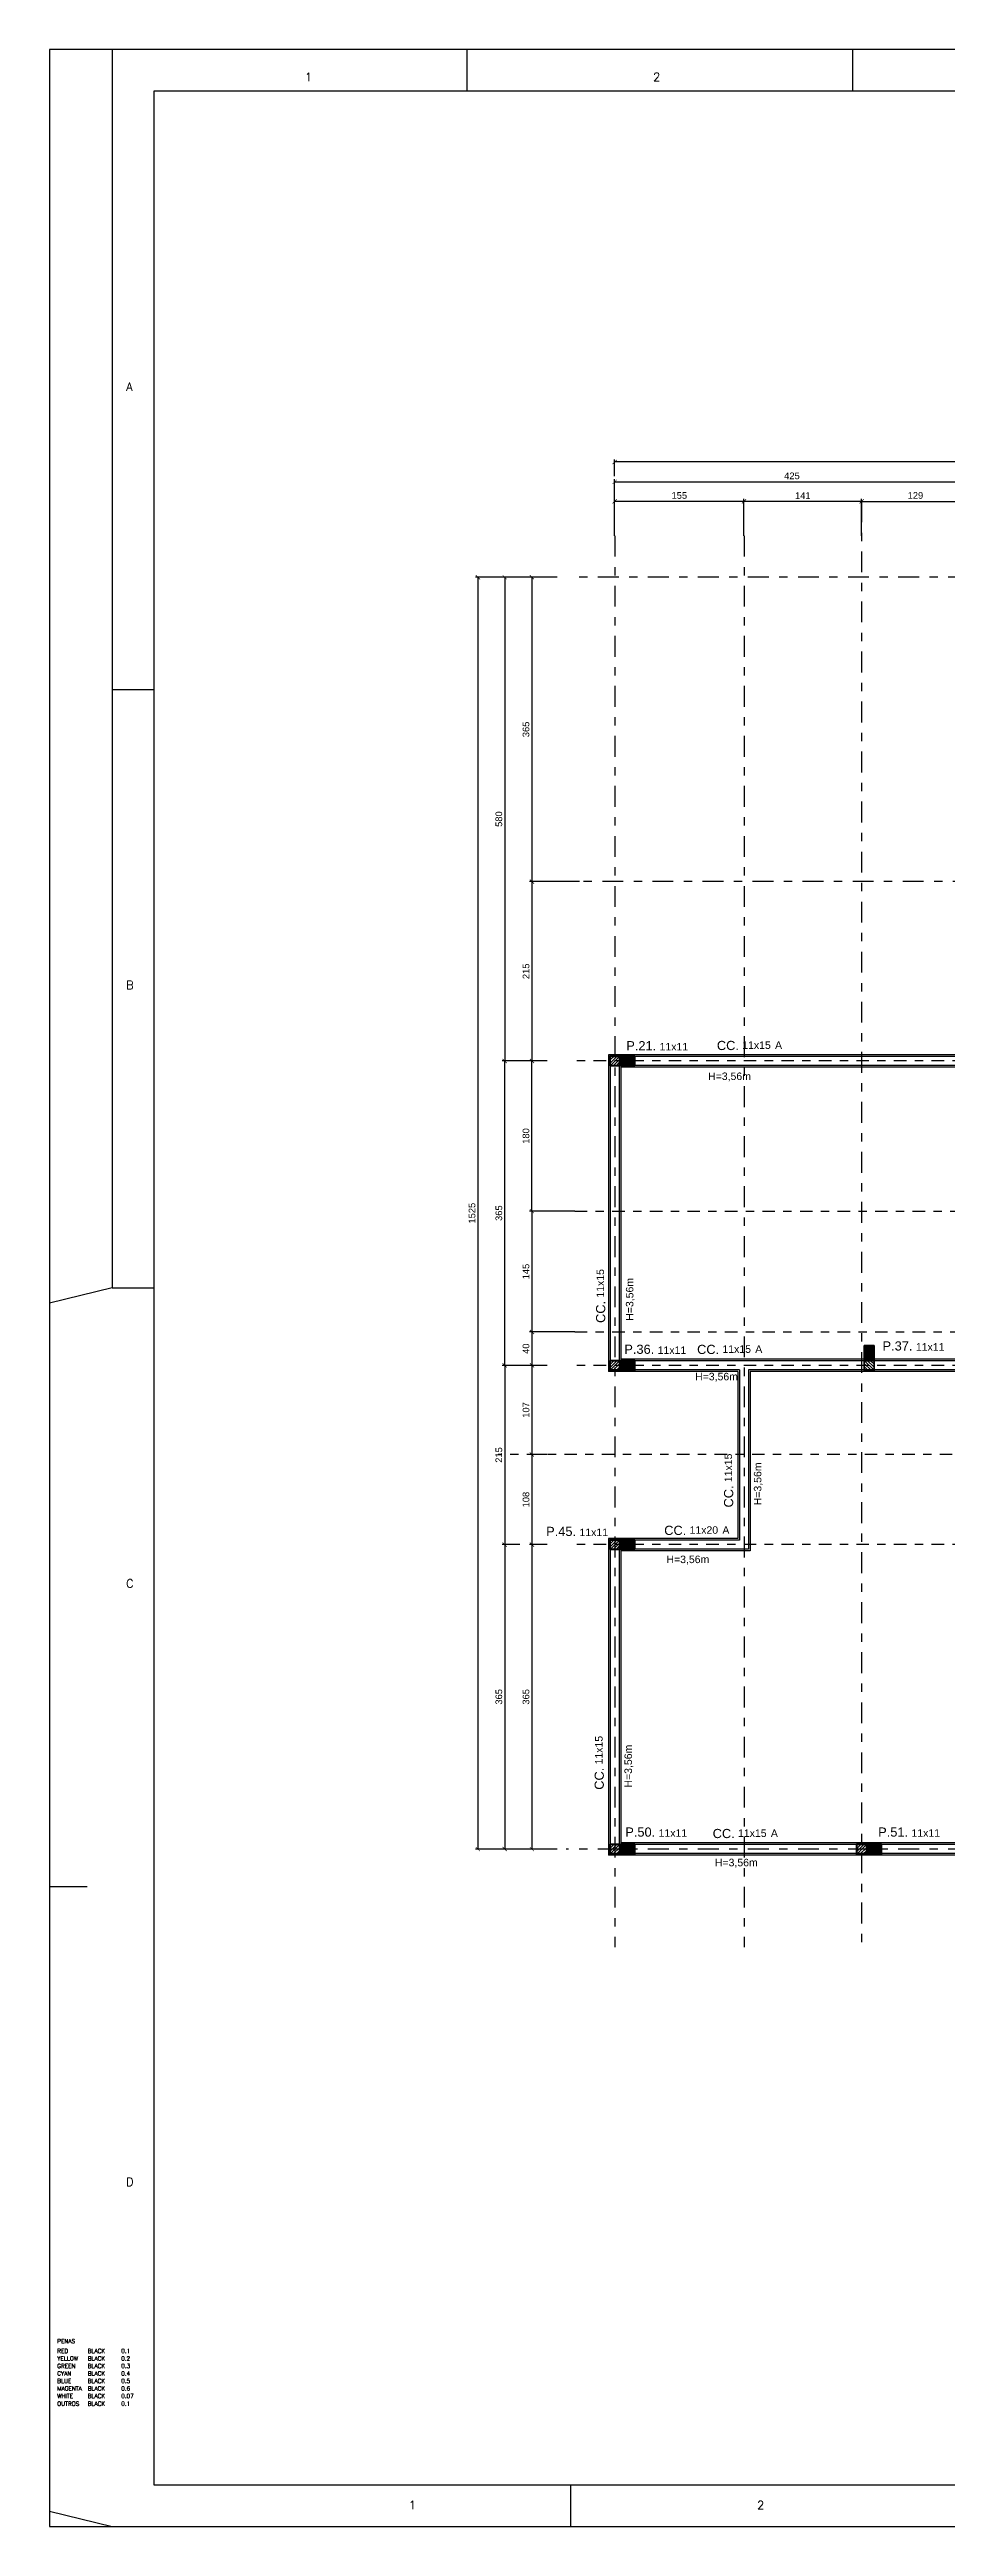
# Model space of a CAD drawing. Header units: millimetres. Extents: x 3659 to 4048, y 1324 to 1399.
# Drawn here: x 3822.62 to 3833.37, y 1360.95 to 1390.65 of the extents above; entities that cross this region are included whole.
import ezdxf
from ezdxf.enums import TextEntityAlignment as Align

# ---------------------------------------------------------------- set-up
doc = ezdxf.new("R2010")
doc.units = ezdxf.units.MM
doc.linetypes.add('CENTER', pattern=[2, 1.25, -0.25, 0.25, -0.25])
doc.linetypes.add('DASHDOT', pattern=[1, 0.5, -0.25, 0, -0.25])
for name, color, linetype in [('eixo', 1, 'CENTER'), ('Forma', 2, 'Continuous'), ('Hachura', 1, 'Continuous'), ('MATRIZ', 8, 'Continuous'), ('Moldura', 2, 'Continuous'), ('PILAR', 5, 'Continuous'), ('Textos', 7, 'Continuous')]:
    doc.layers.add(name, color=color, linetype=linetype)
doc.styles.add('maloca 1', font='romans.shx')
doc.styles.add('ROMANS', font='arial.ttf')
doc.dimstyles.new('ESC-50JR', dxfattribs={"dimtxt": 0.1, "dimasz": 0.05, "dimexe": 0.03, "dimexo": 0, "dimgap": 0.03, "dimtad": 1, "dimlfac": 100, "dimdsep": 46, "dimtxsty": 'ROMANS', "dimblk1": 'DOTSMALL', "dimblk2": 'DOTSMALL', "dimsah": 1, "dimcen": 0.09, "dimclrd": 1, "dimclre": 1, "dimclrt": 2, "dimadec": 0, "dimazin": 0, "dimtfac": 1, "dimtdec": 4, "dimtmove": 0, "dimatfit": 3, "dimldrblk": 'DOTSMALL', "dimfxl": 0, "dimtolj": 1, "dimtzin": 0, "dimarcsym": 0})

# ---------------------------------------------------------------- blocks, each defined once
blk = doc.blocks.new('_ArchTick')
at = {"color": 0, "linetype": 'ByBlock', "const_width": 0.15}
blk.add_lwpolyline([(-0.5, -0.5), (0.5, 0.5)], dxfattribs=at)
blk = doc.blocks.new('*D192')
at = {"color": 1, "lineweight": -2, "transparency": 16777216}
for p, q in [((3829.395, 1384.818), (3829.395, 1385.26)), ((3830.945, 1385.23), (3829.395, 1385.23)), ((3830.945, 1384.818), (3830.945, 1385.26))]:
    blk.add_line(p, q, dxfattribs=at)
at = {"layer": 'DEFPOINTS', "color": 0, "transparency": 16777216}
for p in [(3829.395, 1385.23), (3829.395, 1384.818), (3830.945, 1384.818)]:
    blk.add_point(p, dxfattribs=at)
at = {"color": 1, "lineweight": -2, "transparency": 16777216, "xscale": 0.05, "yscale": 0.05, "zscale": 0.05, "rotation": 180}
blk.add_blockref('_ArchTick', (3829.395, 1385.23), dxfattribs=at)
at = {"color": 1, "lineweight": -2, "transparency": 16777216, "xscale": 0.05, "yscale": 0.05, "zscale": 0.05}
blk.add_blockref('_ArchTick', (3830.945, 1385.23), dxfattribs=at)
at = {"color": 2, "transparency": 16777216, "insert": (3830.17, 1385.301), "char_height": 0.08, "attachment_point": 5, "style": 'ROMANS'}
blk.add_mtext('\\A1;155', dxfattribs=at)
blk = doc.blocks.new('_DOTSMALL')
at = {"color": 0, "linetype": 'ByBlock', "const_width": 0.5}
blk.add_lwpolyline([(-0.0625, 0, 1), (0.0625, 0, 1)], format="xyb", close=True, dxfattribs=at)
blk = doc.blocks.new('*D193')
at = {"color": 1, "lineweight": -2, "transparency": 16777216}
for p, q in [((3830.945, 1384.818), (3830.945, 1385.26)), ((3832.355, 1385.23), (3830.945, 1385.23)), ((3832.355, 1384.818), (3832.355, 1385.26))]:
    blk.add_line(p, q, dxfattribs=at)
at = {"layer": 'DEFPOINTS', "color": 0, "transparency": 16777216}
for p in [(3830.945, 1385.23), (3830.945, 1384.818), (3832.355, 1384.818)]:
    blk.add_point(p, dxfattribs=at)
at = {"color": 1, "lineweight": -2, "transparency": 16777216, "xscale": 0.05, "yscale": 0.05, "zscale": 0.05, "rotation": 180}
blk.add_blockref('_ArchTick', (3830.945, 1385.23), dxfattribs=at)
at = {"color": 1, "lineweight": -2, "transparency": 16777216, "xscale": 0.05, "yscale": 0.05, "zscale": 0.05}
blk.add_blockref('_ArchTick', (3832.355, 1385.23), dxfattribs=at)
at = {"color": 2, "transparency": 16777216, "insert": (3831.65, 1385.3), "char_height": 0.08, "attachment_point": 5, "style": 'ROMANS'}
blk.add_mtext('\\A1;141', dxfattribs=at)
blk = doc.blocks.new('*D206')
at = {"color": 1, "lineweight": -2, "transparency": 16777216}
for p, q in [((3828.585, 1378.521), (3828.373, 1378.521)), ((3828.403, 1376.721), (3828.403, 1378.521)), ((3828.917, 1376.721), (3828.373, 1376.721))]:
    blk.add_line(p, q, dxfattribs=at)
at = {"layer": 'DEFPOINTS', "color": 0, "transparency": 16777216}
for p in [(3828.403, 1378.521), (3828.585, 1378.521), (3828.917, 1376.721)]:
    blk.add_point(p, dxfattribs=at)
at = {"color": 1, "lineweight": -2, "transparency": 16777216, "xscale": 0.05, "yscale": 0.05, "zscale": 0.05}
for p, rotation in [((3828.403, 1378.521), 90), ((3828.403, 1376.721), 270)]:
    blk.add_blockref('_ArchTick', p, dxfattribs=dict(at, rotation=rotation))
at = {"color": 2, "transparency": 16777216, "insert": (3828.332, 1377.621), "char_height": 0.08, "attachment_point": 5, "rotation": 90, "style": 'ROMANS'}
blk.add_mtext('\\A1;180', dxfattribs=at)
blk = doc.blocks.new('*D207')
at = {"color": 1, "lineweight": -2, "transparency": 16777216}
for p, q in [((3828.917, 1375.271), (3828.373, 1375.271)), ((3828.403, 1375.271), (3828.403, 1374.871)), ((3828.585, 1374.871), (3828.373, 1374.871))]:
    blk.add_line(p, q, dxfattribs=at)
at = {"layer": 'DEFPOINTS', "color": 0, "transparency": 16777216}
for p in [(3828.917, 1375.271), (3828.403, 1374.871), (3828.585, 1374.871)]:
    blk.add_point(p, dxfattribs=at)
at = {"color": 1, "lineweight": -2, "transparency": 16777216, "xscale": 0.05, "yscale": 0.05, "zscale": 0.05}
for p, rotation in [((3828.403, 1375.271), 90), ((3828.403, 1374.871), 270)]:
    blk.add_blockref('_ArchTick', p, dxfattribs=dict(at, rotation=rotation))
at = {"color": 2, "transparency": 16777216, "insert": (3828.332, 1375.071), "char_height": 0.08, "attachment_point": 5, "rotation": 90, "style": 'ROMANS'}
blk.add_mtext('\\A1;40', dxfattribs=at)
blk = doc.blocks.new('*D208')
at = {"color": 1, "lineweight": -2, "transparency": 16777216}
for p, q in [((3828.585, 1372.721), (3828.373, 1372.721)), ((3828.403, 1372.721), (3828.403, 1369.071)), ((3828.705, 1369.071), (3828.373, 1369.071))]:
    blk.add_line(p, q, dxfattribs=at)
at = {"layer": 'DEFPOINTS', "color": 0, "transparency": 16777216}
for p in [(3828.585, 1372.721), (3828.403, 1369.071), (3828.705, 1369.071)]:
    blk.add_point(p, dxfattribs=at)
at = {"color": 1, "lineweight": -2, "transparency": 16777216, "xscale": 0.05, "yscale": 0.05, "zscale": 0.05}
for p, rotation in [((3828.403, 1372.721), 90), ((3828.403, 1369.071), 270)]:
    blk.add_blockref('_ArchTick', p, dxfattribs=dict(at, rotation=rotation))
at = {"color": 2, "transparency": 16777216, "insert": (3828.332, 1370.896), "char_height": 0.08, "attachment_point": 5, "rotation": 90, "style": 'ROMANS'}
blk.add_mtext('\\A1;365', dxfattribs=at)
blk = doc.blocks.new('*D209')
at = {"color": 1, "lineweight": -2, "transparency": 16777216}
for p, q in [((3828.705, 1384.321), (3828.373, 1384.321)), ((3828.403, 1384.321), (3828.403, 1380.671)), ((3828.585, 1380.671), (3828.373, 1380.671))]:
    blk.add_line(p, q, dxfattribs=at)
at = {"layer": 'DEFPOINTS', "color": 0, "transparency": 16777216}
for p in [(3828.705, 1384.321), (3828.403, 1380.671), (3828.585, 1380.671)]:
    blk.add_point(p, dxfattribs=at)
at = {"color": 1, "lineweight": -2, "transparency": 16777216, "xscale": 0.05, "yscale": 0.05, "zscale": 0.05}
for p, rotation in [((3828.403, 1384.321), 90), ((3828.403, 1380.671), 270)]:
    blk.add_blockref('_ArchTick', p, dxfattribs=dict(at, rotation=rotation))
at = {"color": 2, "transparency": 16777216, "insert": (3828.332, 1382.496), "char_height": 0.08, "attachment_point": 5, "rotation": 90, "style": 'ROMANS'}
blk.add_mtext('\\A1;365', dxfattribs=at)
blk = doc.blocks.new('*D210')
at = {"color": 1, "lineweight": -2, "transparency": 16777216}
for p, q in [((3828.585, 1373.801), (3828.373, 1373.801)), ((3828.403, 1373.801), (3828.403, 1372.721)), ((3828.585, 1372.721), (3828.373, 1372.721))]:
    blk.add_line(p, q, dxfattribs=at)
at = {"layer": 'DEFPOINTS', "color": 0, "transparency": 16777216}
for p in [(3828.585, 1373.801), (3828.403, 1372.721), (3828.585, 1372.721)]:
    blk.add_point(p, dxfattribs=at)
at = {"color": 1, "lineweight": -2, "transparency": 16777216, "xscale": 0.05, "yscale": 0.05, "zscale": 0.05}
for p, rotation in [((3828.403, 1373.801), 90), ((3828.403, 1372.721), 270)]:
    blk.add_blockref('_ArchTick', p, dxfattribs=dict(at, rotation=rotation))
at = {"color": 2, "transparency": 16777216, "insert": (3828.332, 1373.261), "char_height": 0.08, "attachment_point": 5, "rotation": 90, "style": 'ROMANS'}
blk.add_mtext('\\A1;108', dxfattribs=at)
blk = doc.blocks.new('*D211')
at = {"color": 1, "lineweight": -2, "transparency": 16777216}
for p, q in [((3828.373, 1384.321), (3828.047, 1384.321)), ((3828.077, 1384.321), (3828.077, 1378.521)), ((3828.373, 1378.521), (3828.047, 1378.521))]:
    blk.add_line(p, q, dxfattribs=at)
at = {"layer": 'DEFPOINTS', "color": 0, "transparency": 16777216}
for p in [(3828.373, 1384.321), (3828.077, 1378.521), (3828.373, 1378.521)]:
    blk.add_point(p, dxfattribs=at)
at = {"color": 1, "lineweight": -2, "transparency": 16777216, "xscale": 0.05, "yscale": 0.05, "zscale": 0.05}
for p, rotation in [((3828.077, 1384.321), 90), ((3828.077, 1378.521), 270)]:
    blk.add_blockref('_ArchTick', p, dxfattribs=dict(at, rotation=rotation))
at = {"color": 2, "transparency": 16777216, "insert": (3828.007, 1381.421), "char_height": 0.08, "attachment_point": 5, "rotation": 90, "style": 'ROMANS'}
blk.add_mtext('\\A1;580', dxfattribs=at)
blk = doc.blocks.new('*D222')
at = {"color": 1, "lineweight": -2, "transparency": 16777216}
for p, q in [((3832.355, 1384.818), (3832.355, 1385.26)), ((3832.355, 1385.23), (3833.645, 1385.23)), ((3833.645, 1385.057), (3833.645, 1385.26))]:
    blk.add_line(p, q, dxfattribs=at)
at = {"layer": 'DEFPOINTS', "color": 0, "transparency": 16777216}
for p in [(3833.645, 1385.23), (3833.645, 1385.057), (3832.355, 1384.818)]:
    blk.add_point(p, dxfattribs=at)
at = {"color": 1, "lineweight": -2, "transparency": 16777216, "xscale": 0.05, "yscale": 0.05, "zscale": 0.05, "rotation": 180}
blk.add_blockref('_ArchTick', (3832.355, 1385.23), dxfattribs=at)
at = {"color": 1, "lineweight": -2, "transparency": 16777216, "xscale": 0.05, "yscale": 0.05, "zscale": 0.05}
blk.add_blockref('_ArchTick', (3833.645, 1385.23), dxfattribs=at)
at = {"color": 2, "transparency": 16777216, "insert": (3833, 1385.301), "char_height": 0.08, "attachment_point": 5, "style": 'ROMANS'}
blk.add_mtext('\\A1;129', dxfattribs=at)
blk = doc.blocks.new('*D224')
at = {"color": 1, "lineweight": -2, "transparency": 16777216}
for p, q in [((3829.395, 1385.531), (3829.395, 1385.734)), ((3874.045, 1385.704), (3829.395, 1385.704)), ((3874.045, 1385.531), (3874.045, 1385.734))]:
    blk.add_line(p, q, dxfattribs=at)
at = {"layer": 'DEFPOINTS', "color": 0, "transparency": 16777216}
for p in [(3829.395, 1385.704), (3829.395, 1385.531), (3874.045, 1385.531)]:
    blk.add_point(p, dxfattribs=at)
at = {"color": 1, "lineweight": -2, "transparency": 16777216, "xscale": 0.05, "yscale": 0.05, "zscale": 0.05, "rotation": 180}
blk.add_blockref('_ArchTick', (3829.395, 1385.704), dxfattribs=at)
at = {"color": 1, "lineweight": -2, "transparency": 16777216, "xscale": 0.05, "yscale": 0.05, "zscale": 0.05}
blk.add_blockref('_ArchTick', (3874.045, 1385.704), dxfattribs=at)
at = {"color": 2, "transparency": 16777216, "insert": (3851.72, 1385.775), "char_height": 0.08, "attachment_point": 5, "style": 'ROMANS'}
blk.add_mtext('\\A1;4465', dxfattribs=at)
blk = doc.blocks.new('*D235')
at = {"color": 1, "lineweight": -2, "transparency": 16777216}
for p, q in [((3829.395, 1385.039), (3829.395, 1385.495)), ((3829.395, 1385.465), (3833.645, 1385.465)), ((3833.645, 1385.292), (3833.645, 1385.495))]:
    blk.add_line(p, q, dxfattribs=at)
at = {"layer": 'DEFPOINTS', "color": 0, "transparency": 16777216}
for p in [(3833.645, 1385.465), (3833.645, 1385.292), (3829.395, 1385.039)]:
    blk.add_point(p, dxfattribs=at)
at = {"color": 1, "lineweight": -2, "transparency": 16777216, "xscale": 0.05, "yscale": 0.05, "zscale": 0.05, "rotation": 180}
blk.add_blockref('_ArchTick', (3829.395, 1385.465), dxfattribs=at)
at = {"color": 1, "lineweight": -2, "transparency": 16777216, "xscale": 0.05, "yscale": 0.05, "zscale": 0.05}
blk.add_blockref('_ArchTick', (3833.645, 1385.465), dxfattribs=at)
at = {"color": 2, "transparency": 16777216, "insert": (3831.52, 1385.536), "char_height": 0.08, "attachment_point": 5, "style": 'ROMANS'}
blk.add_mtext('\\A1;425', dxfattribs=at)
blk = doc.blocks.new('*D240')
at = {"color": 1, "lineweight": -2, "transparency": 16777216}
for p, q in [((3828.051, 1384.321), (3827.726, 1384.321)), ((3827.756, 1384.321), (3827.756, 1369.071)), ((3828.058, 1369.071), (3827.726, 1369.071))]:
    blk.add_line(p, q, dxfattribs=at)
at = {"layer": 'DEFPOINTS', "color": 0, "transparency": 16777216}
for p in [(3828.051, 1384.321), (3827.756, 1369.071), (3828.058, 1369.071)]:
    blk.add_point(p, dxfattribs=at)
at = {"color": 1, "lineweight": -2, "transparency": 16777216, "xscale": 0.05, "yscale": 0.05, "zscale": 0.05}
for p, rotation in [((3827.756, 1384.321), 90), ((3827.756, 1369.071), 270)]:
    blk.add_blockref('_ArchTick', p, dxfattribs=dict(at, rotation=rotation))
at = {"color": 2, "transparency": 16777216, "insert": (3827.685, 1376.696), "char_height": 0.08, "attachment_point": 5, "rotation": 90, "style": 'ROMANS'}
blk.add_mtext('\\A1;1525', dxfattribs=at)
blk = doc.blocks.new('*D241')
at = {"color": 1, "lineweight": -2, "transparency": 16777216}
for p, q in [((3828.917, 1376.721), (3828.373, 1376.721)), ((3828.403, 1376.721), (3828.403, 1375.271)), ((3828.585, 1375.271), (3828.373, 1375.271))]:
    blk.add_line(p, q, dxfattribs=at)
at = {"layer": 'DEFPOINTS', "color": 0, "transparency": 16777216}
for p in [(3828.917, 1376.721), (3828.403, 1375.271), (3828.585, 1375.271)]:
    blk.add_point(p, dxfattribs=at)
at = {"color": 1, "lineweight": -2, "transparency": 16777216, "xscale": 0.05, "yscale": 0.05, "zscale": 0.05}
for p, rotation in [((3828.403, 1376.721), 90), ((3828.403, 1375.271), 270)]:
    blk.add_blockref('_ArchTick', p, dxfattribs=dict(at, rotation=rotation))
at = {"color": 2, "transparency": 16777216, "insert": (3828.332, 1375.996), "char_height": 0.08, "attachment_point": 5, "rotation": 90, "style": 'ROMANS'}
blk.add_mtext('\\A1;145', dxfattribs=at)
blk = doc.blocks.new('*D242')
at = {"color": 1, "lineweight": -2, "transparency": 16777216}
for p, q in [((3828.972, 1380.671), (3828.373, 1380.671)), ((3828.403, 1380.671), (3828.403, 1378.521)), ((3828.585, 1378.521), (3828.373, 1378.521))]:
    blk.add_line(p, q, dxfattribs=at)
at = {"layer": 'DEFPOINTS', "color": 0, "transparency": 16777216}
for p in [(3828.972, 1380.671), (3828.403, 1378.521), (3828.585, 1378.521)]:
    blk.add_point(p, dxfattribs=at)
at = {"color": 1, "lineweight": -2, "transparency": 16777216, "xscale": 0.05, "yscale": 0.05, "zscale": 0.05}
for p, rotation in [((3828.403, 1380.671), 90), ((3828.403, 1378.521), 270)]:
    blk.add_blockref('_ArchTick', p, dxfattribs=dict(at, rotation=rotation))
at = {"color": 2, "transparency": 16777216, "insert": (3828.332, 1379.596), "char_height": 0.08, "attachment_point": 5, "rotation": 90, "style": 'ROMANS'}
blk.add_mtext('\\A1;215', dxfattribs=at)
blk = doc.blocks.new('*D243')
at = {"color": 1, "lineweight": -2, "transparency": 16777216}
for p, q in [((3828.259, 1378.521), (3828.047, 1378.521)), ((3828.077, 1374.871), (3828.077, 1378.521)), ((3828.373, 1374.871), (3828.047, 1374.871))]:
    blk.add_line(p, q, dxfattribs=at)
at = {"layer": 'DEFPOINTS', "color": 0, "transparency": 16777216}
for p in [(3828.077, 1378.521), (3828.259, 1378.521), (3828.373, 1374.871)]:
    blk.add_point(p, dxfattribs=at)
at = {"color": 1, "lineweight": -2, "transparency": 16777216, "xscale": 0.05, "yscale": 0.05, "zscale": 0.05}
for p, rotation in [((3828.077, 1378.521), 90), ((3828.077, 1374.871), 270)]:
    blk.add_blockref('_ArchTick', p, dxfattribs=dict(at, rotation=rotation))
at = {"color": 2, "transparency": 16777216, "insert": (3828.007, 1376.696), "char_height": 0.08, "attachment_point": 5, "rotation": 90, "style": 'ROMANS'}
blk.add_mtext('\\A1;365', dxfattribs=at)
blk = doc.blocks.new('*D244')
at = {"color": 1, "lineweight": -2, "transparency": 16777216}
for p, q in [((3828.259, 1372.721), (3828.047, 1372.721)), ((3828.077, 1372.721), (3828.077, 1369.071)), ((3828.38, 1369.071), (3828.047, 1369.071))]:
    blk.add_line(p, q, dxfattribs=at)
at = {"layer": 'DEFPOINTS', "color": 0, "transparency": 16777216}
for p in [(3828.259, 1372.721), (3828.077, 1369.071), (3828.38, 1369.071)]:
    blk.add_point(p, dxfattribs=at)
at = {"color": 1, "lineweight": -2, "transparency": 16777216, "xscale": 0.05, "yscale": 0.05, "zscale": 0.05}
for p, rotation in [((3828.077, 1372.721), 90), ((3828.077, 1369.071), 270)]:
    blk.add_blockref('_ArchTick', p, dxfattribs=dict(at, rotation=rotation))
at = {"color": 2, "transparency": 16777216, "insert": (3828.007, 1370.896), "char_height": 0.08, "attachment_point": 5, "rotation": 90, "style": 'ROMANS'}
blk.add_mtext('\\A1;365', dxfattribs=at)
blk = doc.blocks.new('*D245')
at = {"color": 1, "lineweight": -2, "transparency": 16777216}
for p, q in [((3828.259, 1374.871), (3828.047, 1374.871)), ((3828.077, 1374.871), (3828.077, 1372.721)), ((3828.259, 1372.721), (3828.047, 1372.721))]:
    blk.add_line(p, q, dxfattribs=at)
at = {"layer": 'DEFPOINTS', "color": 0, "transparency": 16777216}
for p in [(3828.259, 1374.871), (3828.077, 1372.721), (3828.259, 1372.721)]:
    blk.add_point(p, dxfattribs=at)
at = {"color": 1, "lineweight": -2, "transparency": 16777216, "xscale": 0.05, "yscale": 0.05, "zscale": 0.05}
for p, rotation in [((3828.077, 1374.871), 90), ((3828.077, 1372.721), 270)]:
    blk.add_blockref('_ArchTick', p, dxfattribs=dict(at, rotation=rotation))
at = {"color": 2, "transparency": 16777216, "insert": (3828.007, 1373.796), "char_height": 0.08, "attachment_point": 5, "rotation": 90, "style": 'ROMANS'}
blk.add_mtext('\\A1;215', dxfattribs=at)
blk = doc.blocks.new('*D298')
at = {"color": 1, "lineweight": -2, "transparency": 16777216}
for p, q in [((3828.585, 1374.871), (3828.373, 1374.871)), ((3828.403, 1374.871), (3828.403, 1373.801)), ((3828.585, 1373.801), (3828.373, 1373.801))]:
    blk.add_line(p, q, dxfattribs=at)
at = {"layer": 'DEFPOINTS', "color": 0, "transparency": 16777216}
for p in [(3828.585, 1374.871), (3828.403, 1373.801), (3828.585, 1373.801)]:
    blk.add_point(p, dxfattribs=at)
at = {"color": 1, "lineweight": -2, "transparency": 16777216, "xscale": 0.05, "yscale": 0.05, "zscale": 0.05}
for p, rotation in [((3828.403, 1374.871), 90), ((3828.403, 1373.801), 270)]:
    blk.add_blockref('_ArchTick', p, dxfattribs=dict(at, rotation=rotation))
at = {"color": 2, "transparency": 16777216, "insert": (3828.332, 1374.336), "char_height": 0.08, "attachment_point": 5, "rotation": 90, "style": 'ROMANS'}
blk.add_mtext('\\A1;107', dxfattribs=at)

msp = doc.modelspace()

# ---------------------------------------------------------------- hatches: boundary and pattern name
at = {"layer": 'Hachura'}
h = msp.add_hatch(color=1, dxfattribs=at)
h.paths.add_polyline_path([(3829.335348, 1378.580931), (3829.635348, 1378.580931), (3829.635348, 1378.460931), (3829.335348, 1378.460931)])
h.paths.add_polyline_path([(3829.340348, 1378.465931), (3829.450348, 1378.465931), (3829.450348, 1378.575931), (3829.340348, 1378.575931)])
h = msp.add_hatch(dxfattribs=at)
h.set_pattern_fill('LINE', color=1, scale=0.0081, angle=45, style=0)
h.set_pattern_definition([(45, (222.991808, 45.602155), (-0.01818501865, 0.01818501865), [])])
h.paths.add_polyline_path([(3829.340348, 1378.575931), (3829.450348, 1378.575931), (3829.450348, 1378.465931), (3829.340348, 1378.465931)])
h = msp.add_hatch(color=1, dxfattribs=at)
h.paths.add_polyline_path([(3832.385348, 1374.810931), (3832.385348, 1375.110931), (3832.505348, 1375.110931), (3832.505348, 1374.810931)])
h.paths.add_polyline_path([(3832.500348, 1374.815931), (3832.500348, 1374.925931), (3832.390348, 1374.925931), (3832.390348, 1374.815931)])
h = msp.add_hatch(color=1, dxfattribs=at)
h.paths.add_polyline_path([(3829.335348, 1374.930931), (3829.635348, 1374.930931), (3829.635348, 1374.810931), (3829.335348, 1374.810931)])
h.paths.add_polyline_path([(3829.340348, 1374.815931), (3829.450348, 1374.815931), (3829.450348, 1374.925931), (3829.340348, 1374.925931)])
h = msp.add_hatch(dxfattribs=at)
h.set_pattern_fill('LINE', color=1, scale=0.0081, angle=45, style=0)
h.set_pattern_definition([(45, (222.991808, 41.952155), (-0.01818501865, 0.01818501865), [])])
h.paths.add_polyline_path([(3829.340348, 1374.925931), (3829.450348, 1374.925931), (3829.450348, 1374.815931), (3829.340348, 1374.815931)])
h = msp.add_hatch(dxfattribs=at)
h.set_pattern_fill('LINE', color=1, scale=0.0081, angle=135, style=0)
h.set_pattern_definition([(135, (5165.364125, -2231.393694), (-0.01818501865, -0.01818501865), [])])
h.paths.add_polyline_path([(3832.390348, 1374.815931), (3832.390348, 1374.925931), (3832.500348, 1374.925931), (3832.500348, 1374.815931)])
h = msp.add_hatch(color=1, dxfattribs=at)
h.paths.add_polyline_path([(3829.335348, 1372.780931), (3829.635348, 1372.780931), (3829.635348, 1372.660931), (3829.335348, 1372.660931)])
h.paths.add_polyline_path([(3829.340348, 1372.665931), (3829.450348, 1372.665931), (3829.450348, 1372.775931), (3829.340348, 1372.775931)])
h = msp.add_hatch(dxfattribs=at)
h.set_pattern_fill('LINE', color=1, scale=0.0081, angle=45, style=0)
h.set_pattern_definition([(45, (222.991808, 39.802155), (-0.01818501865, 0.01818501865), [])])
h.paths.add_polyline_path([(3829.340348, 1372.775931), (3829.450348, 1372.775931), (3829.450348, 1372.665931), (3829.340348, 1372.665931)])
h = msp.add_hatch(color=1, dxfattribs=at)
h.paths.add_polyline_path([(3829.335348, 1369.130931), (3829.635348, 1369.130931), (3829.635348, 1369.010931), (3829.335348, 1369.010931)])
h.paths.add_polyline_path([(3829.340348, 1369.015931), (3829.450348, 1369.015931), (3829.450348, 1369.125931), (3829.340348, 1369.125931)])
h = msp.add_hatch(dxfattribs=at)
h.set_pattern_fill('LINE', color=1, scale=0.0081, angle=45, style=0)
h.set_pattern_definition([(45, (222.991808, 36.152155), (-0.01818501865, 0.01818501865), [])])
h.paths.add_polyline_path([(3829.340348, 1369.125931), (3829.450348, 1369.125931), (3829.450348, 1369.015931), (3829.340348, 1369.015931)])
h = msp.add_hatch(color=1, dxfattribs=at)
h.paths.add_polyline_path([(3832.295348, 1369.130931), (3832.595348, 1369.130931), (3832.595348, 1369.010931), (3832.295348, 1369.010931)])
h.paths.add_polyline_path([(3832.300348, 1369.015931), (3832.410348, 1369.015931), (3832.410348, 1369.125931), (3832.300348, 1369.125931)])
h = msp.add_hatch(dxfattribs=at)
h.set_pattern_fill('LINE', color=1, scale=0.0081, angle=45, style=0)
h.set_pattern_definition([(45, (225.951808, 36.152155), (-0.01818501865, 0.01818501865), [])])
h.paths.add_polyline_path([(3832.300348, 1369.125931), (3832.410348, 1369.125931), (3832.410348, 1369.015931), (3832.300348, 1369.015931)])

# ---------------------------------------------------------------- linework, layer by layer
at = {"layer": 'eixo', "linetype": 'DASHDOT', "ltscale": 0.5}
for p, q in [((3832.355348, 1385.23031), (3832.355348, 1367.895931)), ((3829.395348, 1384.818234), (3829.395348, 1367.895931)), ((3830.945348, 1384.818234), (3830.945348, 1367.895931)), ((3875.643035, 1384.320931), (3828.916684, 1384.320931)), ((3875.698035, 1380.670931), (3828.971684, 1380.670931)), ((3875.643035, 1369.070931), (3828.813926, 1369.070931))]:
    msp.add_line(p, q, dxfattribs=at)
at = {"layer": 'eixo', "linetype": 'DASHDOT', "ltscale": 0.3}
for p, q in [((3875.643035, 1378.520931), (3828.916684, 1378.520931)), ((3828.916684, 1376.720931), (3875.643035, 1376.720931)), ((3828.916684, 1375.270931), (3875.643035, 1375.270931)), ((3875.643035, 1374.870931), (3828.916684, 1374.870931)), ((3863.59214, 1373.800931), (3827.998177, 1373.800931)), ((3875.643035, 1372.720931), (3828.916684, 1372.720931))]:
    msp.add_line(p, q, dxfattribs=at)
at = {"layer": 'Forma', "linetype": 'Continuous', "ltscale": 0.5}
for p, q in [((3834.740348, 1378.575931), (3829.340348, 1378.575931)), ((3829.340348, 1378.575931), (3829.340348, 1374.815931)), ((3842.890348, 1378.465931), (3829.450348, 1378.465931)), ((3829.450348, 1378.465931), (3829.450348, 1374.925931)), ((3830.890348, 1374.815931), (3829.340348, 1374.815931)), ((3831.045348, 1374.925931), (3829.450348, 1374.925931)), ((3830.890348, 1374.815931), (3830.890348, 1372.775931)), ((3831.000348, 1374.815931), (3831.000348, 1372.665931)), ((3842.890348, 1374.815931), (3831.000348, 1374.815931)), ((3842.890348, 1374.925931), (3831.045348, 1374.925931)), ((3830.890348, 1372.775931), (3829.340348, 1372.775931)), ((3829.340348, 1372.775931), (3829.340348, 1369.015931)), ((3831.000348, 1372.665931), (3829.450348, 1372.665931)), ((3829.450348, 1372.665931), (3829.450348, 1369.125931)), ((3843.000348, 1369.015931), (3829.340348, 1369.015931)), ((3842.890348, 1369.125931), (3829.450348, 1369.125931))]:
    msp.add_line(p, q, dxfattribs=at)
at = {"layer": 'MATRIZ'}
for p, q in [((3829.320348, 1378.595931), (3829.320348, 1374.795931)), ((3832.520348, 1378.445931), (3829.470348, 1378.445931)), ((3829.470348, 1378.445931), (3829.470348, 1374.945931)), ((3829.320348, 1372.795931), (3829.320348, 1368.995931)), ((3829.470348, 1372.645931), (3829.470348, 1369.145931))]:
    msp.add_line(p, q, dxfattribs=at)
at = {"layer": 'MATRIZ', "linetype": 'Continuous'}
for p, q in [((3834.720348, 1378.595931), (3829.320348, 1378.595931)), ((3834.870348, 1378.445931), (3832.520348, 1378.445931)), ((3831.045348, 1374.945931), (3829.470348, 1374.945931)), ((3842.870348, 1374.945931), (3831.045348, 1374.945931)), ((3830.870348, 1374.795931), (3829.320348, 1374.795931)), ((3830.870348, 1374.795931), (3830.870348, 1372.795931)), ((3842.870348, 1374.795931), (3831.020348, 1374.795931)), ((3831.020348, 1374.795931), (3831.020348, 1372.645931)), ((3830.870348, 1372.795931), (3829.320348, 1372.795931)), ((3831.020348, 1372.645931), (3829.470348, 1372.645931)), ((3843.020348, 1368.995931), (3829.320348, 1368.995931)), ((3838.870348, 1369.145931), (3829.470348, 1369.145931))]:
    msp.add_line(p, q, dxfattribs=at)
at = {"layer": 'Moldura', "color": 1}
for p, q in [((3827.621121, 1390.648453), (3827.621121, 1390.148453)), ((3832.246121, 1390.648453), (3832.246121, 1390.148453)), ((3823.371121, 1382.973453), (3823.871121, 1382.973453)), ((3823.371121, 1375.798453), (3823.871121, 1375.798453)), ((3822.621121, 1368.623453), (3823.071121, 1368.623453)), ((3828.866438, 1361.448453), (3828.866438, 1360.948453))]:
    msp.add_line(p, q, dxfattribs=at)
msp.add_lwpolyline([(3822.621121, 1360.948453), (3887.746121, 1360.948453), (3887.746121, 1390.648453), (3822.621121, 1390.648453)], close=True, dxfattribs=at)
msp.add_lwpolyline([(3823.371121, 1390.648453), (3823.371121, 1375.798453), (3822.621121, 1375.616468), (3822.621121, 1361.130438), (3823.371121, 1360.948453)], dxfattribs=at)
at = {"layer": 'Moldura', "color": 6}
msp.add_lwpolyline([(3823.871121, 1361.448453), (3887.246121, 1361.448453), (3887.246121, 1390.148453), (3823.871121, 1390.148453)], close=True, dxfattribs=at)
at = {"layer": 'PILAR'}
for points in [[(3829.335348, 1378.460931), (3829.635348, 1378.460931), (3829.635348, 1378.580931), (3829.335348, 1378.580931)], [(3829.635348, 1378.460931), (3829.335348, 1378.460931), (3829.335348, 1378.580931), (3829.635348, 1378.580931)], [(3829.450348, 1378.465931), (3829.340348, 1378.465931), (3829.340348, 1378.575931), (3829.450348, 1378.575931)], [(3832.505348, 1374.810931), (3832.505348, 1375.110931), (3832.385348, 1375.110931), (3832.385348, 1374.810931)], [(3832.505348, 1375.110931), (3832.505348, 1374.810931), (3832.385348, 1374.810931), (3832.385348, 1375.110931)], [(3829.335348, 1374.810931), (3829.635348, 1374.810931), (3829.635348, 1374.930931), (3829.335348, 1374.930931)], [(3829.635348, 1374.810931), (3829.335348, 1374.810931), (3829.335348, 1374.930931), (3829.635348, 1374.930931)], [(3829.450348, 1374.815931), (3829.340348, 1374.815931), (3829.340348, 1374.925931), (3829.450348, 1374.925931)], [(3832.500348, 1374.925931), (3832.500348, 1374.815931), (3832.390348, 1374.815931), (3832.390348, 1374.925931)], [(3829.335348, 1372.660931), (3829.635348, 1372.660931), (3829.635348, 1372.780931), (3829.335348, 1372.780931)], [(3829.335348, 1372.660931), (3829.635348, 1372.660931), (3829.635348, 1372.780931), (3829.335348, 1372.780931)], [(3829.635348, 1372.660931), (3829.335348, 1372.660931), (3829.335348, 1372.780931), (3829.635348, 1372.780931)], [(3829.450348, 1372.665931), (3829.340348, 1372.665931), (3829.340348, 1372.775931), (3829.450348, 1372.775931)], [(3829.335348, 1369.010931), (3829.635348, 1369.010931), (3829.635348, 1369.130931), (3829.335348, 1369.130931)], [(3829.635348, 1369.010931), (3829.335348, 1369.010931), (3829.335348, 1369.130931), (3829.635348, 1369.130931)], [(3829.450348, 1369.015931), (3829.340348, 1369.015931), (3829.340348, 1369.125931), (3829.450348, 1369.125931)], [(3832.295348, 1369.010931), (3832.595348, 1369.010931), (3832.595348, 1369.130931), (3832.295348, 1369.130931)], [(3832.595348, 1369.010931), (3832.295348, 1369.010931), (3832.295348, 1369.130931), (3832.595348, 1369.130931)], [(3832.410348, 1369.015931), (3832.300348, 1369.015931), (3832.300348, 1369.125931), (3832.410348, 1369.125931)]]:
    msp.add_lwpolyline(points, close=True, dxfattribs=at)

# ---------------------------------------------------------------- texts
at = {"layer": 'DEFPOINTS', "color": 2, "style": 'maloca 1'}
for s, p in [('YELLOW', (3822.713104, 1362.938029)), ('BLACK', (3823.078025, 1362.938029)), ('0.2', (3823.480316, 1362.938029))]:
    msp.add_text(s, height=0.05, dxfattribs=at).set_placement(p)
at = {"layer": 'DEFPOINTS', "style": 'maloca 1'}
msp.add_text('PENAS ', height=0.05, dxfattribs=at).set_placement((3822.713104, 1363.145312))
at = {"layer": 'DEFPOINTS', "color": 1, "style": 'maloca 1'}
for s, p in [('RED', (3822.713104, 1363.027982)), ('BLACK', (3823.078025, 1363.027982)), ('0.1', (3823.480316, 1363.027982))]:
    msp.add_text(s, height=0.05, dxfattribs=at).set_placement(p)
at = {"layer": 'DEFPOINTS', "color": 3, "style": 'maloca 1'}
for s, p in [('GREEN', (3822.713104, 1362.848076)), ('BLACK', (3823.078025, 1362.848076)), ('0.3', (3823.480316, 1362.848076))]:
    msp.add_text(s, height=0.05, dxfattribs=at).set_placement(p)
at = {"layer": 'DEFPOINTS', "color": 4, "style": 'maloca 1'}
for s, p in [('CYAN', (3822.713104, 1362.758123)), ('BLACK', (3823.078025, 1362.758123)), ('0.4', (3823.480316, 1362.758123))]:
    msp.add_text(s, height=0.05, dxfattribs=at).set_placement(p)
at = {"layer": 'DEFPOINTS', "color": 5, "style": 'maloca 1'}
for s, p in [('BLUE', (3822.713104, 1362.668169)), ('BLACK', (3823.078025, 1362.668169)), ('0.5', (3823.480316, 1362.668169))]:
    msp.add_text(s, height=0.05, dxfattribs=at).set_placement(p)
at = {"layer": 'DEFPOINTS', "color": 7, "style": 'maloca 1'}
for s, p in [('WHITE', (3822.713104, 1362.488263)), ('BLACK', (3823.078025, 1362.488263)), ('0.07', (3823.480316, 1362.488263))]:
    msp.add_text(s, height=0.05, dxfattribs=at).set_placement(p)
at = {"layer": 'DEFPOINTS', "color": 6, "style": 'maloca 1'}
for s, p in [('MAGENTA', (3822.713104, 1362.578216)), ('BLACK', (3823.078025, 1362.578216)), ('0.6', (3823.480316, 1362.578216))]:
    msp.add_text(s, height=0.05, dxfattribs=at).set_placement(p)
at = {"layer": 'MATRIZ', "style": 'maloca 1'}
for s, p in [('OUTROS', (3822.713104, 1362.395405)), ('BLACK', (3823.078025, 1362.395405)), ('0.1', (3823.480316, 1362.395405))]:
    msp.add_text(s, height=0.05, dxfattribs=at).set_placement(p)
at = {"layer": 'Moldura', "color": 1, "style": 'maloca 1'}
for s, p in [('1', (3825.681622, 1390.269657)), ('2', (3829.8561, 1390.269657)), ('A', (3823.539032, 1386.555529)), ('B', (3823.539032, 1379.380529)), ('C', (3823.539032, 1372.205529)), ('D', (3823.539032, 1365.030529)), ('1', (3826.926939, 1361.154388)), ('2', (3831.101417, 1361.154388))]:
    msp.add_text(s, height=0.1, dxfattribs=at).set_placement(p)
at = {"layer": 'Textos', "color": 3, "style": 'ROMANS'}
for s, p in [('P.21.', (3829.892706, 1378.648559)), ('CC.', (3830.884712, 1378.651459)), ('P.36.', (3829.869816, 1375.008991)), ('CC.', (3830.647624, 1375.00701)), ('P.37.', (3832.964882, 1375.048558)), ('P.45.', (3828.932417, 1372.824992)), ('CC.', (3830.253533, 1372.837335)), ('P.50.', (3829.881089, 1369.219754)), ('CC.', (3830.834513, 1369.202373)), ('P.51.', (3832.912327, 1369.219754))]:
    msp.add_text(s, height=0.11, dxfattribs=at).set_placement(p, align=Align.RIGHT)
at = {"layer": 'Textos', "color": 2, "style": 'ROMANS'}
for s, p in [('11x11', (3829.933238, 1378.647046)), ('11x15', (3830.923889, 1378.665386)), ('A', (3831.317643, 1378.665386)), ('H=3,56m', (3830.514776, 1378.292372)), ('11x15', (3830.686801, 1375.020936)), ('A', (3831.080556, 1375.020936)), ('11x11', (3833.005414, 1375.047045)), ('11x11', (3829.910347, 1375.007477)), ('H=3,56m', (3830.359092, 1374.691958)), ('11x11', (3828.972948, 1372.823479)), ('11x20', (3830.29271, 1372.851261)), ('A', (3830.686464, 1372.851261)), ('H=3,56m', (3830.01547, 1372.499601)), ('11x11', (3829.92162, 1369.218241)), ('11x15', (3830.87369, 1369.2163)), ('A', (3831.267444, 1369.2163)), ('11x11', (3832.952858, 1369.218241)), ('H=3,56m', (3830.59645, 1368.864639))]:
    msp.add_text(s, height=0.09, dxfattribs=at).set_placement(p)
for s, p in [('11x15', (3829.267877, 1375.682963)), ('H=3,56m', (3829.619538, 1375.405724)), ('11x15', (3830.801865, 1373.470252)), ('H=3,56m', (3831.153525, 1373.193013)), ('11x15', (3829.250779, 1370.085483)), ('H=3,56m', (3829.60244, 1369.808244))]:
    msp.add_text(s, height=0.09, rotation=90, dxfattribs=at).set_placement(p)
at = {"layer": 'Textos', "color": 3, "style": 'ROMANS'}
for p in [(3829.281803, 1375.643786), (3830.815791, 1373.431075), (3829.264706, 1370.046306)]:
    msp.add_text('CC.', height=0.11, rotation=90, dxfattribs=at).set_placement(p, align=Align.RIGHT)

# ---------------------------------------------------------------- dimensions: what is measured, and where the dimension line sits
for base, p1, p2, picture, middle in [((3829.395348, 1385.704264), (3874.045348, 1385.530912), (3829.395348, 1385.530912), '*D224', (3851.720348, 1385.77511)), ((3833.645348, 1385.465063), (3829.395348, 1385.039272), (3833.645348, 1385.29171), '*D235', (3831.520348, 1385.535909)), ((3829.395348, 1385.23031), (3830.945348, 1384.818234), (3829.395348, 1384.818234), '*D192', (3830.170348, 1385.301156)), ((3830.945348, 1385.23031), (3832.355348, 1384.818234), (3830.945348, 1384.818234), '*D193', (3831.650348, 1385.300474)), ((3833.645348, 1385.23031), (3832.355348, 1384.818234), (3833.645348, 1385.056958), '*D222', (3833.000348, 1385.301156))]:
    dim = msp.add_linear_dim(base=base, p1=p1, p2=p2, dimstyle='ESC-50JR', override={"dimtxt": 0.08, "dimdec": 1, "dimblk1": 'ArchTick', "dimblk2": 'ArchTick', "dimtmove": 1, "dimfxl": 0.18})
    dim.commit()
    dim.dimension.update_dxf_attribs({"geometry": picture, "text_midpoint": middle})
for base, p1, p2, picture, middle in [((3827.755787, 1369.070931), (3828.050887, 1384.320931), (3828.057884, 1369.070931), '*D240', (3827.684942, 1376.695931)), ((3828.077417, 1378.520931), (3828.372517, 1384.320931), (3828.372517, 1378.520931), '*D211', (3828.006571, 1381.420931)), ((3828.402517, 1380.670931), (3828.704613, 1384.320931), (3828.584588, 1380.670931), '*D209', (3828.331644, 1382.495931)), ((3828.402517, 1378.520931), (3828.971684, 1380.670931), (3828.584588, 1378.520931), '*D242', (3828.331671, 1379.595931)), ((3828.077417, 1378.520931), (3828.372517, 1374.870931), (3828.259488, 1378.520931), '*D243', (3828.006544, 1376.695931)), ((3828.402517, 1378.520931), (3828.916684, 1376.720931), (3828.584588, 1378.520931), '*D206', (3828.331671, 1377.620931)), ((3828.402517, 1375.270931), (3828.916684, 1376.720931), (3828.584588, 1375.270931), '*D241', (3828.331671, 1375.995931)), ((3828.402517, 1374.870931), (3828.916684, 1375.270931), (3828.584588, 1374.870931), '*D207', (3828.331671, 1375.070931)), ((3828.077417, 1372.720931), (3828.259488, 1374.870931), (3828.259488, 1372.720931), '*D245', (3828.006571, 1373.795931)), ((3828.402517, 1373.800931), (3828.584588, 1374.870931), (3828.584588, 1373.800931), '*D298', (3828.331671, 1374.335931)), ((3828.402517, 1372.720931), (3828.584588, 1373.800931), (3828.584588, 1372.720931), '*D210', (3828.331671, 1373.260931)), ((3828.077417, 1369.070931), (3828.259488, 1372.720931), (3828.379513, 1369.070931), '*D244', (3828.006544, 1370.895931)), ((3828.402517, 1369.070931), (3828.584588, 1372.720931), (3828.704613, 1369.070931), '*D208', (3828.331644, 1370.895931))]:
    dim = msp.add_linear_dim(base=base, p1=p1, p2=p2, angle=90, dimstyle='ESC-50JR', override={"dimtxt": 0.08, "dimdec": 1, "dimblk1": 'ArchTick', "dimblk2": 'ArchTick', "dimtmove": 1, "dimfxl": 0.18})
    dim.commit()
    dim.dimension.update_dxf_attribs({"geometry": picture, "text_midpoint": middle})

doc.saveas('drawing.dxf')
